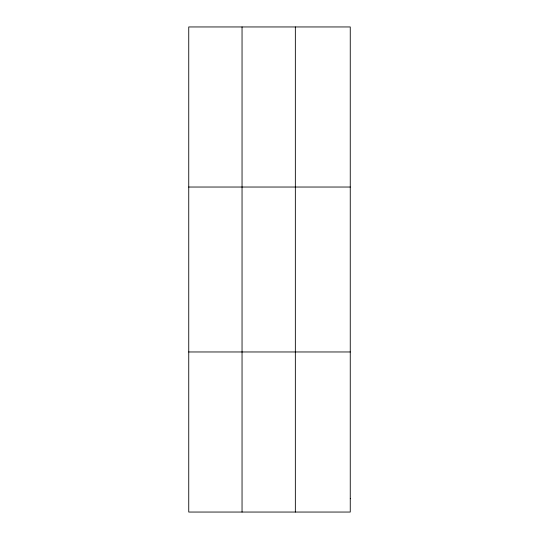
<?xml version="1.0" encoding="UTF-8"?>
<svg xmlns="http://www.w3.org/2000/svg" width="539" height="539" viewBox="0 0 539 539"><rect width="100%" height="100%" fill="white"/><g stroke="black" fill="none" stroke-linecap="round" stroke-linejoin="round"><path stroke-width="0.81" d="M242.045 512.05L242.045 26.95M295.345 512.05L295.345 26.95M188.744 187.033L350.256 187.033M188.744 351.967L350.256 351.967M350.256 498.71L350.256 512.05L188.744 512.05L188.744 26.95L350.256 26.95L350.256 498.71"/></g></svg>
